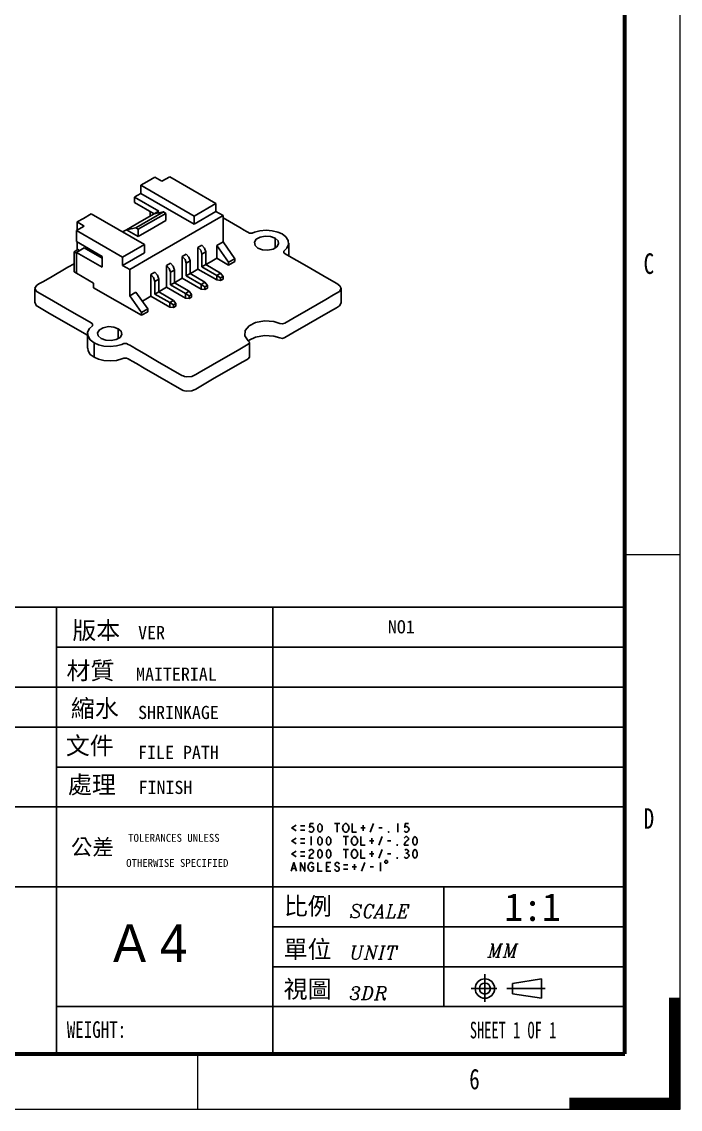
# Model space of a CAD drawing. Extents: x 55 to 342, y 60 to 260.
# Drawn here: x 282.7 to 342.1, y 59.6 to 157.6 of the extents above; entities that cross this region are included whole.
import ezdxf
from ezdxf.enums import TextEntityAlignment as Align

# ---------------------------------------------------------------- set-up
doc = ezdxf.new("R2010")
doc.units = 0
doc.header["$MEASUREMENT"] = 0
doc.linetypes.add('dashed', pattern=[0])
doc.styles.add('L', font='PMingLiU.ttf')
doc.styles.add('SLDTEXTSTYLE0', font='TXT', dxfattribs={"width": 0.75})
doc.styles.add('SLDTEXTSTYLE1', font='TXT', dxfattribs={"width": 0.6375})

# ---------------------------------------------------------------- blocks, each defined once
blk = doc.blocks.new('ASSORTED_DRAFT5')
at = {"color": 18, "linetype": 'Continuous'}
for p, q in [((296, 9.98988), (297, 9.98988)), ((296, 9.94755), (297, 9.94755)), ((296, 9.90522), (297, 9.90522)), ((296, 9.86289), (297, 9.86289)), ((296, 9.82056), (297, 9.82056)), ((296, 9.77823), (297, 9.77823)), ((296, 9.7359), (297, 9.7359)), ((296, 9.69357), (297, 9.69357)), ((296, 9.65124), (297, 9.65124)), ((296, 9.60891), (297, 9.60891)), ((296, 9.56658), (297, 9.56658)), ((296, 9.52425), (297, 9.52425)), ((296, 9.48192), (297, 9.48192)), ((296, 9.43959), (297, 9.43959)), ((296, 9.39726), (297, 9.39726)), ((296, 9.35493), (297, 9.35493)), ((296, 9.3126), (297, 9.3126)), ((296, 9.27027), (297, 9.27027)), ((296, 9.22794), (297, 9.22794)), ((296, 9.18561), (297, 9.18561)), ((296, 9.14328), (297, 9.14328)), ((296, 9.10095), (297, 9.10095)), ((296, 9.05862), (297, 9.05862)), ((296, 9.01629), (297, 9.01629)), ((296, 8.97396), (297, 8.97396)), ((296, 8.93163), (297, 8.93163)), ((296, 8.8893), (297, 8.8893)), ((296, 8.84697), (297, 8.84697)), ((296, 8.80464), (297, 8.80464)), ((296, 8.76231), (297, 8.76231)), ((296, 8.71998), (297, 8.71998)), ((296, 8.67765), (297, 8.67765)), ((296, 8.63532), (297, 8.63532)), ((296, 8.59299), (297, 8.59299)), ((296, 8.55066), (297, 8.55066)), ((296, 8.50833), (297, 8.50833)), ((296, 8.466), (297, 8.466)), ((296, 8.42367), (297, 8.42367)), ((296, 8.38134), (297, 8.38134)), ((296, 8.33901), (297, 8.33901)), ((296, 8.29668), (297, 8.29668)), ((296, 8.25435), (297, 8.25435)), ((296, 8.21202), (297, 8.21202)), ((296, 8.16969), (297, 8.16969)), ((296, 8.12736), (297, 8.12736)), ((296, 8.08503), (297, 8.08503)), ((296, 8.0427), (297, 8.0427)), ((296, 8.00037), (297, 8.00037)), ((296, 7.95804), (297, 7.95804)), ((296, 7.91571), (297, 7.91571)), ((296, 7.87338), (297, 7.87338)), ((296, 7.83105), (297, 7.83105)), ((296, 7.78872), (297, 7.78872)), ((296, 7.74639), (297, 7.74639)), ((296, 7.70406), (297, 7.70406)), ((296, 7.66173), (297, 7.66173)), ((296, 7.6194), (297, 7.6194)), ((296, 7.57707), (297, 7.57707)), ((296, 7.53474), (297, 7.53474)), ((296, 7.49241), (297, 7.49241)), ((296, 7.45008), (297, 7.45008)), ((296, 7.40775), (297, 7.40775)), ((296, 7.36542), (297, 7.36542)), ((296, 7.32309), (297, 7.32309)), ((296, 7.28076), (297, 7.28076)), ((296, 7.23843), (297, 7.23843)), ((296, 7.1961), (297, 7.1961)), ((296, 7.15377), (297, 7.15377)), ((296, 7.11144), (297, 7.11144)), ((296, 7.06911), (297, 7.06911)), ((296, 7.02678), (297, 7.02678)), ((296, 6.98445), (297, 6.98445)), ((296, 6.94212), (297, 6.94212)), ((296, 6.89979), (297, 6.89979)), ((296, 6.85746), (297, 6.85746)), ((296, 6.81513), (297, 6.81513)), ((296, 6.7728), (297, 6.7728)), ((296, 6.73047), (297, 6.73047)), ((296, 6.68814), (297, 6.68814)), ((296, 6.64581), (297, 6.64581)), ((296, 6.60348), (297, 6.60348)), ((296, 6.56115), (297, 6.56115)), ((296, 6.51882), (297, 6.51882)), ((296, 6.47649), (297, 6.47649)), ((296, 6.43416), (297, 6.43416)), ((296, 6.39183), (297, 6.39183)), ((296, 6.3495), (297, 6.3495)), ((296, 6.30717), (297, 6.30717)), ((296, 6.26484), (297, 6.26484)), ((296, 6.22251), (297, 6.22251)), ((296, 6.18018), (297, 6.18018)), ((296, 6.13785), (297, 6.13785)), ((296, 6.09552), (297, 6.09552)), ((296, 6.05319), (297, 6.05319)), ((296, 6.01086), (297, 6.01086)), ((296, 5.96853), (297, 5.96853)), ((296, 5.9262), (297, 5.9262)), ((296, 5.88387), (297, 5.88387)), ((296, 5.84154), (297, 5.84154)), ((296, 5.79921), (297, 5.79921)), ((296, 5.75688), (297, 5.75688)), ((296, 5.71455), (297, 5.71455)), ((296, 5.67222), (297, 5.67222)), ((296, 5.62989), (297, 5.62989)), ((296, 5.58756), (297, 5.58756)), ((296, 5.54523), (297, 5.54523)), ((296, 5.5029), (297, 5.5029)), ((296, 5.46057), (297, 5.46057)), ((296, 5.41824), (297, 5.41824)), ((296, 5.37591), (297, 5.37591)), ((296, 5.33358), (297, 5.33358)), ((296, 5.29125), (297, 5.29125)), ((296, 5.24892), (297, 5.24892)), ((296, 5.20659), (297, 5.20659)), ((296, 5.16426), (297, 5.16426)), ((296, 5.12193), (297, 5.12193)), ((296, 5.0796), (297, 5.0796)), ((296, 5.03727), (297, 5.03727)), ((296, 4.99494), (297, 4.99494)), ((296, 4.95261), (297, 4.95261)), ((296, 4.91028), (297, 4.91028)), ((296, 4.86795), (297, 4.86795)), ((296, 4.82562), (297, 4.82562)), ((296, 4.78329), (297, 4.78329)), ((296, 4.74096), (297, 4.74096)), ((296, 4.69863), (297, 4.69863)), ((296, 4.6563), (297, 4.6563)), ((296, 4.61397), (297, 4.61397)), ((296, 4.57164), (297, 4.57164)), ((296, 4.52931), (297, 4.52931)), ((296, 4.48698), (297, 4.48698)), ((296, 4.44465), (297, 4.44465)), ((296, 4.40232), (297, 4.40232)), ((296, 4.35999), (297, 4.35999)), ((296, 4.31766), (297, 4.31766)), ((296, 4.27533), (297, 4.27533)), ((296, 4.233), (297, 4.233)), ((296, 4.19067), (297, 4.19067)), ((296, 4.14834), (297, 4.14834)), ((296, 4.10601), (297, 4.10601)), ((296, 4.06368), (297, 4.06368)), ((296, 4.02135), (297, 4.02135)), ((296, 3.97902), (297, 3.97902)), ((296, 3.93669), (297, 3.93669)), ((296, 3.89436), (297, 3.89436)), ((296, 3.85203), (297, 3.85203)), ((296, 3.8097), (297, 3.8097)), ((296, 3.76737), (297, 3.76737)), ((296, 3.72504), (297, 3.72504)), ((296, 3.68271), (297, 3.68271)), ((296, 3.64038), (297, 3.64038)), ((296, 3.59805), (297, 3.59805)), ((296, 3.55572), (297, 3.55572)), ((296, 3.51339), (297, 3.51339)), ((296, 3.47106), (297, 3.47106)), ((296, 3.42873), (297, 3.42873)), ((296, 3.3864), (297, 3.3864)), ((296, 3.34407), (297, 3.34407)), ((296, 3.30174), (297, 3.30174)), ((296, 3.25941), (297, 3.25941)), ((296, 3.21708), (297, 3.21708)), ((296, 3.17475), (297, 3.17475)), ((296, 3.13242), (297, 3.13242)), ((296, 3.09009), (297, 3.09009)), ((296, 3.04776), (297, 3.04776)), ((296, 3.00543), (297, 3.00543)), ((296, 2.9631), (297, 2.9631)), ((296, 2.92077), (297, 2.92077)), ((296, 2.87844), (297, 2.87844)), ((296, 2.83611), (297, 2.83611)), ((296, 2.79378), (297, 2.79378)), ((296, 2.75145), (297, 2.75145)), ((296, 2.70912), (297, 2.70912)), ((296, 2.66679), (297, 2.66679)), ((296, 2.62446), (297, 2.62446)), ((296, 2.58213), (297, 2.58213)), ((296, 2.5398), (297, 2.5398)), ((296, 2.49747), (297, 2.49747)), ((296, 2.45514), (297, 2.45514)), ((296, 2.41281), (297, 2.41281)), ((296, 2.37048), (297, 2.37048)), ((296, 2.32815), (297, 2.32815)), ((296, 2.28582), (297, 2.28582)), ((296, 2.24349), (297, 2.24349)), ((296, 2.20116), (297, 2.20116)), ((296, 2.15883), (297, 2.15883)), ((296, 2.1165), (297, 2.1165)), ((296, 2.07417), (297, 2.07417)), ((296, 2.03184), (297, 2.03184)), ((296, 1.98951), (297, 1.98951)), ((296, 1.94718), (297, 1.94718)), ((296, 1.90485), (297, 1.90485)), ((296, 1.86252), (297, 1.86252)), ((296, 1.82019), (297, 1.82019)), ((296, 1.77786), (297, 1.77786)), ((296, 1.73553), (297, 1.73553)), ((296, 1.6932), (297, 1.6932)), ((296, 1.65087), (297, 1.65087)), ((296, 1.60854), (297, 1.60854)), ((296, 1.56621), (297, 1.56621)), ((296, 1.52388), (297, 1.52388)), ((296, 1.48155), (297, 1.48155)), ((296, 1.43922), (297, 1.43922)), ((296, 1.39689), (297, 1.39689)), ((296, 1.35456), (297, 1.35456)), ((296, 1.31223), (297, 1.31223)), ((296, 1.2699), (297, 1.2699)), ((296, 1.22757), (297, 1.22757)), ((296, 1.18524), (297, 1.18524)), ((296, 1.14291), (297, 1.14291)), ((296, 1.10058), (297, 1.10058)), ((296, 1.05825), (297, 1.05825)), ((296, 1.01592), (297, 1.01592)), ((287, 0.97359), (297, 0.97359)), ((287, 0.93126), (297, 0.93126)), ((287, 0.88893), (297, 0.88893)), ((287, 0.8466), (297, 0.8466)), ((287, 0.80427), (297, 0.80427)), ((287, 0.76194), (297, 0.76194)), ((287, 0.71961), (297, 0.71961)), ((287, 0.67728), (297, 0.67728)), ((287, 0.63495), (297, 0.63495)), ((287, 0.59262), (297, 0.59262)), ((287, 0.55029), (297, 0.55029)), ((287, 0.50796), (297, 0.50796)), ((287, 0.46563), (297, 0.46563)), ((287, 0.4233), (297, 0.4233)), ((287, 0.38097), (297, 0.38097)), ((287, 0.33864), (297, 0.33864)), ((287, 0.29631), (297, 0.29631)), ((287, 0.25398), (297, 0.25398)), ((287, 0.21165), (297, 0.21165)), ((287, 0.16932), (297, 0.16932)), ((287, 0.12699), (297, 0.12699)), ((287, 0.08466), (297, 0.08466)), ((287, 0.04233), (297, 0.04233)), ((287, 0), (297, 0))]:
    blk.add_line(p, q, dxfattribs=at)

msp = doc.modelspace()

# ---------------------------------------------------------------- linework, layer by layer
at = {"color": 18, "linetype": 'dashed', "lineweight": 5, "ltscale": 1.75}
for p, q in [((342.101, 59.595), (342.101, 259.595)), ((55.101, 59.595), (342.101, 59.595))]:
    msp.add_line(p, q, dxfattribs=at)
at = {"color": 7, "linetype": 'Continuous', "lineweight": 60}
for p, q in [((337.101, 64.595), (337.101, 254.595)), ((60.101, 64.595), (337.101, 64.595))]:
    msp.add_line(p, q, dxfattribs=at)
for p, q in [((294.002, 143.18), (293.442, 142.857)), ((294.714, 143.592), (294.002, 143.18)), ((295.351, 143.224), (294.714, 143.592)), ((296.058, 143.633), (295.351, 143.224)), ((296.058, 143.633), (300.23, 141.224)), ((293.442, 142.122), (293.125, 141.939)), ((293.442, 142.857), (293.442, 142.445)), ((293.442, 142.857), (298.25, 140.081)), ((293.442, 142.445), (293.442, 142.122)), ((293.442, 142.122), (298.25, 139.346)), ((293.125, 141.939), (292.876, 141.796)), ((295.068, 140.53), (292.876, 141.796)), ((292.876, 141.306), (292.876, 141.796)), ((294.644, 140.285), (292.876, 141.306)), ((300.23, 141.224), (298.25, 140.081)), ((300.23, 140.489), (300.23, 141.224)), ((288.987, 140.285), (288.274, 139.873)), ((288.987, 140.285), (293.795, 137.509)), ((295.499, 140.452), (293.01, 139.015)), ((293.556, 139.657), (294.651, 140.289)), ((294.29, 140.489), (294.29, 140.081)), ((295.711, 140.33), (294.318, 139.525)), ((294.651, 140.289), (295.499, 140.452)), ((294.651, 140.289), (294.884, 140.424)), ((294.884, 140.424), (295.068, 140.53)), ((295.499, 140.452), (295.711, 140.33)), ((295.711, 140.042), (295.711, 140.33)), ((298.25, 139.346), (300.23, 140.489)), ((300.23, 140.489), (300.866, 140.122)), ((288.35, 139.183), (287.643, 138.774)), ((288.274, 139.873), (287.714, 139.55)), ((287.714, 139.55), (287.714, 138.815)), ((287.714, 139.55), (288.35, 139.183)), ((292.162, 138.852), (293.556, 139.657)), ((294.318, 139.525), (293.222, 138.893)), ((294.616, 139.044), (295.711, 139.677)), ((295.711, 139.677), (295.711, 140.042)), ((298.25, 140.081), (298.25, 139.346)), ((300.866, 140.122), (298.886, 138.979)), ((300.866, 139.08), (300.866, 140.122)), ((302.377, 139.045), (300.87, 139.915)), ((287.643, 138.774), (287.643, 137.795)), ((287.643, 138.774), (291.815, 136.366)), ((291.815, 138.652), (291.978, 138.746)), ((291.978, 138.746), (292.162, 138.852)), ((293.01, 139.015), (292.162, 138.852)), ((292.162, 138.852), (293.222, 138.24)), ((293.01, 139.015), (293.222, 138.893)), ((293.222, 138.24), (294.616, 139.044)), ((293.222, 138.893), (293.222, 138.527)), ((293.222, 138.527), (293.222, 138.24)), ((298.886, 138.979), (296.392, 137.538)), ((300.866, 137.754), (300.866, 139.08)), ((302.761, 138.824), (302.377, 139.045)), ((302.976, 138.7), (302.761, 138.824)), ((303.112, 138.621), (302.976, 138.7)), ((303.264, 138.548), (303.112, 138.621)), ((303.504, 138.545), (303.264, 138.548)), ((303.709, 138.623), (303.504, 138.545)), ((304.192, 138.754), (303.709, 138.623)), ((304.205, 138.19), (303.859, 137.99)), ((304.746, 138.806), (304.192, 138.754)), ((304.667, 138.283), (304.205, 138.19)), ((305.154, 138.251), (304.667, 138.283)), ((305.311, 138.767), (304.746, 138.806)), ((305.568, 138.101), (305.154, 138.251)), ((305.806, 138.647), (305.311, 138.767)), ((306.205, 138.468), (305.806, 138.647)), ((306.539, 138.212), (306.205, 138.468)), ((306.747, 137.892), (306.539, 138.212)), ((289.977, 136.447), (287.643, 137.795)), ((288.35, 137.223), (287.643, 136.815)), ((287.714, 137.754), (287.714, 137.019)), ((289.977, 136.284), (288.35, 137.223)), ((293.795, 137.509), (291.815, 136.366)), ((293.795, 136.774), (293.795, 137.509)), ((296.392, 137.538), (294.432, 136.407)), ((298.603, 137.264), (298.957, 137.468)), ((298.603, 135.304), (298.603, 137.264)), ((298.853, 137), (298.603, 137.264)), ((298.957, 137.468), (299.207, 137.204)), ((299.207, 137.204), (299.31, 136.856)), ((300.301, 137.427), (300.866, 137.754)), ((300.301, 136.924), (300.301, 137.427)), ((301.361, 135.917), (300.301, 137.427)), ((300.866, 137.754), (301.927, 136.243)), ((303.859, 137.99), (303.698, 137.723)), ((303.698, 137.723), (303.752, 137.442)), ((303.752, 137.442), (304.013, 137.203)), ((304.013, 137.203), (304.427, 137.052)), ((305.376, 137.114), (305.722, 137.314)), ((305.568, 137.203), (305.568, 138.101)), ((305.829, 137.862), (305.568, 138.101)), ((305.722, 137.314), (305.884, 137.581)), ((305.884, 137.581), (305.829, 137.862)), ((306.619, 137.183), (306.779, 137.527)), ((306.779, 137.527), (306.747, 137.892)), ((306.791, 136.497), (306.791, 137.652)), ((287.431, 136.856), (287.785, 137.06)), ((287.431, 136.856), (287.643, 136.733)), ((287.431, 136.856), (287.431, 135.059)), ((287.643, 136.815), (289.977, 135.468)), ((287.643, 136.815), (287.643, 134.937)), ((287.785, 137.06), (287.926, 136.978)), ((289.977, 136.447), (289.977, 135.468)), ((291.815, 135.631), (293.795, 136.774)), ((291.815, 136.366), (291.815, 135.631)), ((294.432, 136.407), (292.452, 135.264)), ((297.19, 136.448), (297.543, 136.652)), ((297.19, 134.488), (297.19, 136.448)), ((297.44, 136.184), (297.19, 136.448)), ((297.543, 136.652), (297.793, 136.388)), ((297.793, 136.388), (297.897, 136.04)), ((298.957, 136.651), (298.853, 137)), ((299.31, 136.856), (298.957, 136.651)), ((298.957, 136.651), (298.957, 135.508)), ((299.31, 135.713), (299.31, 136.856)), ((299.709, 135.943), (300.301, 136.284)), ((300.301, 136.284), (300.301, 136.924)), ((300.301, 136.284), (301.361, 135.672)), ((301.927, 136.243), (301.361, 135.917)), ((301.927, 135.998), (301.927, 136.243)), ((304.427, 137.052), (304.914, 137.021)), ((304.914, 137.021), (305.376, 137.114)), ((306.35, 136.762), (306.357, 136.931)), ((306.476, 136.679), (306.35, 136.762)), ((306.357, 136.931), (306.619, 137.183)), ((306.617, 136.597), (306.476, 136.679)), ((308.419, 135.557), (306.617, 136.597)), ((286.873, 135.472), (285.297, 134.562)), ((287.432, 135.794), (286.873, 135.472)), ((292.452, 135.264), (291.815, 135.631)), ((292.452, 135.264), (292.452, 133.938)), ((295.775, 135.631), (296.128, 135.835)), ((295.775, 133.671), (295.775, 135.631)), ((296.025, 135.367), (295.775, 135.631)), ((296.128, 135.018), (296.025, 135.367)), ((296.128, 135.835), (296.378, 135.571)), ((296.378, 135.571), (296.482, 135.222)), ((297.543, 135.835), (297.44, 136.184)), ((297.897, 136.04), (297.543, 135.835)), ((297.543, 135.835), (297.543, 134.692)), ((297.897, 134.896), (297.897, 136.04)), ((298.137, 135.035), (298.603, 135.304)), ((298.603, 135.304), (300.3, 134.324)), ((299.31, 135.713), (298.957, 135.508)), ((298.957, 135.508), (300.3, 134.733)), ((299.31, 135.713), (299.709, 135.943)), ((299.31, 135.713), (300.654, 134.937)), ((301.361, 135.672), (301.927, 135.998)), ((301.361, 135.809), (301.361, 135.917)), ((301.361, 135.672), (301.361, 135.809)), ((310.221, 134.516), (308.419, 135.557)), ((285.297, 134.562), (284.603, 134.162)), ((287.431, 135.059), (287.643, 134.937)), ((289.199, 134.039), (287.643, 134.937)), ((294.361, 134.815), (294.715, 135.019)), ((294.361, 132.855), (294.361, 134.815)), ((294.611, 134.551), (294.361, 134.815)), ((294.715, 134.202), (294.611, 134.551)), ((294.715, 135.019), (294.965, 134.755)), ((295.068, 134.406), (294.715, 134.202)), ((294.965, 134.755), (295.068, 134.406)), ((295.068, 133.263), (295.068, 134.406)), ((296.482, 135.222), (296.128, 135.018)), ((296.128, 135.018), (296.128, 133.875)), ((296.482, 134.079), (296.482, 135.222)), ((296.723, 134.218), (297.19, 134.488)), ((297.19, 134.488), (298.887, 133.508)), ((297.897, 134.896), (297.543, 134.692)), ((297.543, 134.692), (298.887, 133.917)), ((297.897, 134.896), (298.137, 135.035)), ((297.897, 134.896), (299.24, 134.121)), ((300.3, 134.733), (300.654, 134.937)), ((300.3, 134.324), (300.3, 134.733)), ((300.3, 134.733), (300.654, 134.529)), ((300.3, 134.324), (300.654, 134.284)), ((300.866, 134.651), (300.654, 134.937)), ((300.866, 134.651), (300.654, 134.529)), ((300.654, 134.529), (300.654, 134.284)), ((300.654, 134.284), (300.866, 134.406)), ((300.866, 134.406), (300.866, 134.651)), ((311.122, 133.996), (310.221, 134.516)), ((283.909, 133.569), (283.909, 132.263)), ((284.074, 133.85), (283.91, 133.595)), ((283.91, 133.595), (284.027, 133.327)), ((284.027, 133.327), (284.317, 133.142)), ((284.331, 134.004), (284.074, 133.85)), ((284.603, 134.162), (284.331, 134.004)), ((289.199, 134.039), (289.199, 133.631)), ((289.199, 133.631), (293.512, 131.14)), ((292.452, 133.938), (292.452, 132.896)), ((294.715, 134.202), (294.715, 133.059)), ((295.068, 133.263), (295.308, 133.402)), ((295.308, 133.402), (295.775, 133.671)), ((295.775, 133.671), (297.472, 132.691)), ((296.482, 134.079), (296.128, 133.875)), ((296.128, 133.875), (297.472, 133.1)), ((296.482, 134.079), (296.723, 134.218)), ((296.482, 134.079), (297.825, 133.304)), ((297.472, 133.1), (297.825, 133.304)), ((298.037, 133.018), (297.825, 133.304)), ((298.887, 133.917), (299.24, 134.121)), ((298.887, 133.508), (298.887, 133.917)), ((298.887, 133.917), (299.24, 133.713)), ((298.887, 133.508), (299.24, 133.468)), ((299.453, 133.835), (299.24, 134.121)), ((299.453, 133.835), (299.24, 133.713)), ((299.24, 133.713), (299.24, 133.468)), ((299.24, 133.468), (299.453, 133.59)), ((299.453, 133.59), (299.453, 133.835)), ((311.108, 133.134), (311.365, 133.288)), ((311.412, 133.811), (311.122, 133.996)), ((311.365, 133.288), (311.529, 133.543)), ((311.529, 133.543), (311.412, 133.811)), ((311.53, 132.263), (311.53, 133.569)), ((284.317, 133.142), (285.218, 132.622)), ((285.218, 132.622), (287.02, 131.582)), ((292.452, 132.896), (293.017, 133.222)), ((293.512, 131.385), (292.452, 132.896)), ((293.017, 133.222), (294.078, 131.712)), ((293.589, 132.409), (293.77, 132.514)), ((293.77, 132.514), (294.361, 132.855)), ((294.361, 132.855), (296.058, 131.875)), ((295.068, 133.263), (294.715, 133.059)), ((294.715, 133.059), (296.058, 132.283)), ((295.068, 133.263), (296.412, 132.488)), ((296.058, 132.283), (296.412, 132.488)), ((296.624, 132.202), (296.412, 132.488)), ((297.472, 132.691), (297.472, 133.1)), ((297.472, 133.1), (297.825, 132.895)), ((297.472, 132.691), (297.825, 132.65)), ((298.037, 133.018), (297.825, 132.895)), ((297.825, 132.895), (297.825, 132.65)), ((297.825, 132.65), (298.037, 132.773)), ((298.037, 132.773), (298.037, 133.018)), ((308.566, 131.666), (310.142, 132.577)), ((310.142, 132.577), (310.836, 132.977)), ((310.836, 132.977), (311.108, 133.134)), ((283.92, 132.266), (284.027, 132.021)), ((284.027, 132.021), (284.317, 131.836)), ((284.317, 131.836), (285.218, 131.316)), ((287.02, 131.582), (288.822, 130.541)), ((294.078, 131.712), (293.512, 131.385)), ((293.512, 131.14), (294.078, 131.467)), ((293.512, 131.277), (293.512, 131.385)), ((294.078, 131.467), (294.078, 131.712)), ((296.058, 131.875), (296.058, 132.283)), ((296.058, 132.283), (296.412, 132.079)), ((296.058, 131.875), (296.412, 131.834)), ((296.624, 132.202), (296.412, 132.079)), ((296.412, 132.079), (296.412, 131.834)), ((296.412, 131.834), (296.624, 131.957)), ((296.624, 131.957), (296.624, 132.202)), ((307.158, 130.854), (308.566, 131.666)), ((310.142, 131.27), (310.836, 131.671)), ((310.836, 131.671), (311.108, 131.828)), ((311.108, 131.828), (311.365, 131.982)), ((311.365, 131.982), (311.519, 132.26)), ((285.218, 131.316), (288.641, 129.339)), ((288.822, 130.541), (288.964, 130.46)), ((288.964, 130.46), (289.089, 130.377)), ((289.089, 130.377), (289.082, 130.207)), ((293.512, 131.14), (293.512, 131.277)), ((303.216, 130.199), (303.808, 130.493)), ((303.808, 130.493), (304.614, 130.637)), ((304.614, 130.637), (305.454, 130.576)), ((305.454, 130.576), (305.981, 130.415)), ((305.981, 130.415), (306.235, 130.369)), ((306.235, 130.369), (306.454, 130.447)), ((306.454, 130.447), (307.158, 130.854)), ((307.158, 129.547), (308.566, 130.36)), ((308.566, 130.36), (310.142, 131.27)), ((288.649, 129.487), (288.649, 128.18)), ((288.82, 129.955), (288.66, 129.612)), ((288.66, 129.612), (288.692, 129.247)), ((289.082, 130.207), (288.82, 129.955)), ((289.717, 129.825), (289.555, 129.558)), ((289.555, 129.558), (289.61, 129.277)), ((290.063, 130.025), (289.717, 129.825)), ((290.525, 130.118), (290.063, 130.025)), ((291.012, 130.086), (290.525, 130.118)), ((291.426, 129.936), (291.012, 130.086)), ((291.687, 129.697), (291.426, 129.936)), ((291.426, 129.038), (291.426, 129.936)), ((291.58, 129.149), (291.742, 129.416)), ((291.742, 129.416), (291.687, 129.697)), ((302.823, 129.279), (302.853, 129.773)), ((302.853, 129.773), (303.216, 130.199)), ((306.454, 129.141), (307.158, 129.547)), ((288.692, 129.247), (288.9, 128.926)), ((288.9, 128.926), (289.234, 128.67)), ((289.234, 128.67), (289.634, 128.492)), ((289.234, 128.67), (289.234, 127.364)), ((289.61, 129.277), (289.871, 129.038)), ((289.634, 128.492), (290.129, 128.372)), ((289.871, 129.038), (290.285, 128.887)), ((290.285, 128.887), (290.772, 128.856)), ((290.693, 128.332), (291.247, 128.385)), ((290.772, 128.856), (291.234, 128.949)), ((291.234, 128.949), (291.58, 129.149)), ((291.247, 128.385), (291.731, 128.516)), ((291.731, 128.516), (291.935, 128.594)), ((291.935, 128.594), (292.175, 128.591)), ((292.175, 128.591), (292.327, 128.518)), ((292.327, 128.518), (292.464, 128.439)), ((292.464, 128.439), (292.678, 128.315)), ((302.378, 128.094), (302.989, 128.447)), ((303.129, 128.845), (302.823, 129.279)), ((302.989, 128.447), (303.142, 128.535)), ((303.237, 128.753), (303.129, 128.845)), ((303.142, 128.535), (303.255, 128.633)), ((303.154, 128.82), (303.216, 128.892)), ((303.216, 128.892), (303.808, 129.186)), ((303.255, 128.633), (303.237, 128.753)), ((303.266, 127.372), (303.266, 128.678)), ((303.808, 129.186), (304.614, 129.331)), ((304.614, 129.331), (305.454, 129.27)), ((305.454, 129.27), (305.981, 129.108)), ((305.981, 129.108), (306.235, 129.063)), ((306.235, 129.063), (306.454, 129.141)), ((288.671, 128.181), (288.692, 127.94)), ((288.692, 127.94), (288.9, 127.62)), ((288.9, 127.62), (289.234, 127.364)), ((290.129, 128.372), (290.693, 128.332)), ((292.678, 128.315), (293.062, 128.093)), ((293.062, 128.093), (293.747, 127.698)), ((293.747, 127.698), (294.97, 126.992)), ((299.931, 126.681), (302.378, 128.094)), ((289.234, 127.364), (289.634, 127.186)), ((289.634, 127.186), (290.129, 127.065)), ((290.129, 127.065), (290.693, 127.026)), ((290.693, 127.026), (291.247, 127.079)), ((291.247, 127.079), (291.731, 127.209)), ((291.731, 127.209), (291.935, 127.287)), ((291.935, 127.287), (292.175, 127.284)), ((292.175, 127.284), (292.327, 127.211)), ((292.327, 127.211), (292.464, 127.133)), ((292.464, 127.133), (292.678, 127.009)), ((292.678, 127.009), (293.062, 126.787)), ((293.062, 126.787), (293.747, 126.392)), ((294.97, 126.992), (297.154, 125.731)), ((298.708, 125.975), (299.931, 126.681)), ((299.931, 125.375), (302.378, 126.787)), ((302.378, 126.787), (302.989, 127.141)), ((302.989, 127.141), (303.142, 127.229)), ((303.142, 127.229), (303.25, 127.362)), ((293.747, 126.392), (294.97, 125.686)), ((294.97, 125.686), (297.154, 124.425)), ((297.154, 125.731), (297.269, 125.676)), ((297.269, 125.676), (297.407, 125.632)), ((297.407, 125.632), (297.565, 125.604)), ((297.565, 125.604), (298.054, 125.638)), ((298.054, 125.638), (298.403, 125.799)), ((298.403, 125.799), (298.708, 125.975)), ((298.054, 124.332), (298.403, 124.492)), ((298.403, 124.492), (298.708, 124.669)), ((298.708, 124.669), (299.931, 125.375)), ((297.154, 124.425), (297.269, 124.37)), ((297.269, 124.37), (297.407, 124.326)), ((297.407, 124.326), (297.565, 124.298)), ((297.565, 124.298), (298.054, 124.332)), ((324.481, 71.76), (324.481, 69.27)), ((326.985, 70.934), (329.577, 71.35)), ((326.985, 70.934), (326.985, 70.01)), ((329.577, 71.35), (329.577, 69.591)), ((323.251, 70.472), (325.574, 70.472)), ((326.471, 70.472), (329.91, 70.472)), ((326.985, 70.01), (329.577, 69.594))]:
    msp.add_line(p, q)
at = {"color": 7, "linetype": 'Continuous', "lineweight": 0}
for p, q in [((337.101, 109.595), (342.101, 109.595)), ((298.601, 59.595), (298.601, 64.595))]:
    msp.add_line(p, q, dxfattribs=at)
at = {"color": 7}
for p, q in [((337.101, 104.826), (229.297, 104.826)), ((285.839, 64.595), (285.839, 104.826)), ((305.372, 79.639), (305.372, 104.826)), ((337.101, 101.228), (285.839, 101.228)), ((285.839, 97.63), (229.297, 97.63)), ((337.101, 97.63), (285.839, 97.63)), ((285.839, 94.032), (229.297, 94.032)), ((337.101, 94.032), (285.839, 94.032)), ((337.101, 90.434), (285.839, 90.434)), ((301.774, 86.835), (229.297, 86.835)), ((337.101, 86.835), (287.465, 86.835)), ((337.101, 79.639), (229.297, 79.639)), ((305.372, 76.041), (305.372, 79.639)), ((320.792, 68.845), (320.792, 79.639)), ((337.101, 76.041), (305.372, 76.041)), ((305.372, 72.443), (305.372, 76.041)), ((337.101, 72.443), (305.372, 72.443)), ((305.372, 64.595), (305.372, 72.443)), ((332.101, 68.845), (285.839, 68.845)), ((285.839, 68.845), (337.101, 68.845))]:
    msp.add_line(p, q, dxfattribs=at)
at = {"color": 3, "linetype": 'Continuous'}
for p, q in [((310.916, 85.333), (311.403, 85.333)), ((311.16, 85.333), (311.16, 84.553)), ((314.133, 84.553), (314.426, 85.333)), ((316.62, 85.333), (316.62, 84.553)), ((307.845, 85.138), (308.235, 85.138)), ((307.845, 84.748), (308.235, 84.748)), ((313.305, 84.943), (313.695, 84.943)), ((313.5, 85.203), (313.5, 84.683)), ((314.913, 84.943), (315.206, 84.943)), ((307.845, 83.968), (308.235, 83.968)), ((307.845, 83.578), (308.235, 83.578)), ((308.82, 84.163), (308.82, 83.383)), ((311.696, 84.163), (312.183, 84.163)), ((311.94, 84.163), (311.94, 83.383)), ((314.085, 83.773), (314.475, 83.773)), ((314.28, 84.033), (314.28, 83.513)), ((314.913, 83.383), (315.206, 84.163)), ((315.693, 83.773), (315.986, 83.773)), ((307.845, 82.798), (308.235, 82.798)), ((307.845, 82.408), (308.235, 82.408)), ((311.696, 82.993), (312.183, 82.993)), ((311.94, 82.993), (311.94, 82.213)), ((314.085, 82.603), (314.475, 82.603)), ((314.28, 82.863), (314.28, 82.343)), ((314.913, 82.213), (315.206, 82.993)), ((315.693, 82.603), (315.986, 82.603)), ((317.351, 82.668), (317.448, 82.668)), ((310.185, 81.433), (310.428, 81.433)), ((311.745, 81.628), (312.135, 81.628)), ((312.525, 81.433), (312.915, 81.433)), ((312.72, 81.693), (312.72, 81.173)), ((313.353, 81.043), (313.646, 81.823)), ((314.133, 81.433), (314.426, 81.433)), ((315.06, 81.823), (315.06, 81.043)), ((307.113, 81.303), (307.406, 81.303)), ((311.745, 81.238), (312.135, 81.238))]:
    msp.add_line(p, q, dxfattribs=at)
for points in [[(309.015, 85.333), (308.722, 85.333), (308.673, 85.008), (308.771, 85.073), (308.868, 85.073), (308.966, 85.008), (309.015, 84.943), (309.063, 84.813), (309.015, 84.683), (308.966, 84.618), (308.868, 84.553), (308.771, 84.553), (308.673, 84.618), (308.625, 84.683)], [(309.6, 84.553), (309.502, 84.618), (309.453, 84.683), (309.405, 84.813), (309.405, 85.073), (309.453, 85.203), (309.502, 85.268), (309.6, 85.333), (309.697, 85.268), (309.746, 85.203), (309.795, 85.073), (309.795, 84.813), (309.746, 84.683), (309.697, 84.618), (309.6, 84.553)], [(312.135, 84.683), (312.086, 84.618), (311.988, 84.553), (311.891, 84.553), (311.793, 84.618), (311.745, 84.683), (311.696, 84.748), (311.647, 84.943), (311.696, 85.138), (311.745, 85.203), (311.793, 85.268), (311.891, 85.333), (311.988, 85.333), (312.086, 85.268), (312.135, 85.203), (312.183, 85.138), (312.232, 84.943), (312.183, 84.748), (312.135, 84.683)], [(312.525, 85.333), (312.525, 84.553), (312.915, 84.553)], [(317.595, 85.333), (317.302, 85.333), (317.253, 85.008), (317.351, 85.073), (317.448, 85.073), (317.546, 85.008), (317.595, 84.943), (317.643, 84.813), (317.595, 84.683), (317.546, 84.618), (317.448, 84.553), (317.351, 84.553), (317.253, 84.618), (317.205, 84.683)], [(307.455, 85.203), (307.065, 84.943), (307.455, 84.683)], [(315.84, 84.553), (315.791, 84.553), (315.791, 84.618), (315.84, 84.553)], [(307.455, 84.033), (307.065, 83.773), (307.455, 83.513)], [(309.6, 83.383), (309.502, 83.448), (309.453, 83.513), (309.405, 83.643), (309.405, 83.903), (309.453, 84.033), (309.502, 84.098), (309.6, 84.163), (309.697, 84.098), (309.746, 84.033), (309.795, 83.903), (309.795, 83.643), (309.746, 83.513), (309.697, 83.448), (309.6, 83.383)], [(310.38, 83.383), (310.282, 83.448), (310.233, 83.513), (310.185, 83.643), (310.185, 83.903), (310.233, 84.033), (310.282, 84.098), (310.38, 84.163), (310.477, 84.098), (310.526, 84.033), (310.575, 83.903), (310.575, 83.643), (310.526, 83.513), (310.477, 83.448), (310.38, 83.383)], [(312.915, 83.513), (312.866, 83.448), (312.768, 83.383), (312.671, 83.383), (312.573, 83.448), (312.525, 83.513), (312.476, 83.578), (312.427, 83.773), (312.476, 83.968), (312.525, 84.033), (312.573, 84.098), (312.671, 84.163), (312.768, 84.163), (312.866, 84.098), (312.915, 84.033), (312.963, 83.968), (313.012, 83.773), (312.963, 83.578), (312.915, 83.513)], [(313.305, 84.163), (313.305, 83.383), (313.695, 83.383)], [(316.62, 83.383), (316.571, 83.383), (316.571, 83.448), (316.62, 83.383)], [(317.205, 84.033), (317.253, 84.098), (317.351, 84.163), (317.448, 84.163), (317.546, 84.098), (317.595, 84.033), (317.595, 83.903), (317.546, 83.838), (317.448, 83.773), (317.351, 83.708), (317.253, 83.578), (317.205, 83.383), (317.595, 83.383)], [(318.18, 83.383), (318.082, 83.448), (318.033, 83.513), (317.985, 83.643), (317.985, 83.903), (318.033, 84.033), (318.082, 84.098), (318.18, 84.163), (318.277, 84.098), (318.326, 84.033), (318.375, 83.903), (318.375, 83.643), (318.326, 83.513), (318.277, 83.448), (318.18, 83.383)], [(307.455, 82.863), (307.065, 82.603), (307.455, 82.343)], [(308.625, 82.863), (308.673, 82.928), (308.771, 82.993), (308.868, 82.993), (308.966, 82.928), (309.015, 82.863), (309.015, 82.733), (308.966, 82.668), (308.868, 82.603), (308.771, 82.538), (308.673, 82.408), (308.625, 82.213), (309.015, 82.213)], [(309.6, 82.213), (309.502, 82.278), (309.453, 82.343), (309.405, 82.473), (309.405, 82.733), (309.453, 82.863), (309.502, 82.928), (309.6, 82.993), (309.697, 82.928), (309.746, 82.863), (309.795, 82.733), (309.795, 82.473), (309.746, 82.343), (309.697, 82.278), (309.6, 82.213)], [(310.38, 82.213), (310.282, 82.278), (310.233, 82.343), (310.185, 82.473), (310.185, 82.733), (310.233, 82.863), (310.282, 82.928), (310.38, 82.993), (310.477, 82.928), (310.526, 82.863), (310.575, 82.733), (310.575, 82.473), (310.526, 82.343), (310.477, 82.278), (310.38, 82.213)], [(312.915, 82.343), (312.866, 82.278), (312.768, 82.213), (312.671, 82.213), (312.573, 82.278), (312.525, 82.343), (312.476, 82.408), (312.427, 82.603), (312.476, 82.798), (312.525, 82.863), (312.573, 82.928), (312.671, 82.993), (312.768, 82.993), (312.866, 82.928), (312.915, 82.863), (312.963, 82.798), (313.012, 82.603), (312.963, 82.408), (312.915, 82.343)], [(313.305, 82.993), (313.305, 82.213), (313.695, 82.213)], [(317.253, 82.928), (317.351, 82.993), (317.448, 82.993), (317.546, 82.928), (317.595, 82.863), (317.595, 82.798), (317.546, 82.733), (317.448, 82.668), (317.546, 82.603), (317.595, 82.538), (317.643, 82.473), (317.643, 82.408), (317.595, 82.343), (317.546, 82.278), (317.448, 82.213), (317.351, 82.213), (317.253, 82.278), (317.205, 82.343)], [(318.18, 82.213), (318.082, 82.278), (318.033, 82.343), (317.985, 82.473), (317.985, 82.733), (318.033, 82.863), (318.082, 82.928), (318.18, 82.993), (318.277, 82.928), (318.326, 82.863), (318.375, 82.733), (318.375, 82.473), (318.326, 82.343), (318.277, 82.278), (318.18, 82.213)], [(307.016, 81.043), (307.26, 81.823), (307.503, 81.043)], [(307.845, 81.043), (307.845, 81.823), (308.235, 81.043), (308.235, 81.823)], [(308.82, 81.433), (309.015, 81.433), (309.015, 81.173), (308.966, 81.108), (308.868, 81.043), (308.771, 81.043), (308.673, 81.108), (308.625, 81.173), (308.576, 81.238), (308.527, 81.433), (308.576, 81.628), (308.625, 81.693), (308.673, 81.758), (308.771, 81.823), (308.868, 81.823), (308.966, 81.758), (309.015, 81.693)], [(309.405, 81.823), (309.405, 81.043), (309.795, 81.043)], [(310.575, 81.043), (310.185, 81.043), (310.185, 81.823), (310.575, 81.823)], [(311.355, 81.693), (311.306, 81.758), (311.208, 81.823), (311.111, 81.823), (311.013, 81.758), (310.965, 81.693), (310.965, 81.628), (311.013, 81.563), (311.111, 81.498), (311.208, 81.433), (311.306, 81.368), (311.355, 81.303), (311.355, 81.173), (311.306, 81.108), (311.208, 81.043), (311.111, 81.043), (311.013, 81.108), (310.965, 81.173), (310.916, 81.238)], [(315.45, 81.953), (315.45, 81.823), (315.515, 81.758), (315.645, 81.758), (315.71, 81.823), (315.71, 81.953), (315.645, 82.018), (315.515, 82.018), (315.45, 81.953)], [(316.62, 82.213), (316.571, 82.213), (316.571, 82.278), (316.62, 82.213)]]:
    msp.add_lwpolyline(points, dxfattribs=at)
for radius in [0.877, 0.496]:
    msp.add_circle((324.481, 70.472), radius)

# ---------------------------------------------------------------- block references
at = {"color": 18, "linetype": 'Continuous', "lineweight": -3}
msp.add_blockref('ASSORTED_DRAFT5', (45.101, 59.595), dxfattribs=at)

# ---------------------------------------------------------------- texts
at = {"color": 0, "style": 'L'}
for s, p in [('版本', (289.434, 102.77)), ('比例', (308.513, 77.929)), ('單位', (308.493, 74.051)), ('視圖', (308.493, 70.453))]:
    msp.add_text(s, height=1.5832, dxfattribs=at).set_placement(p, align=Align.MIDDLE)
at = {"color": 0}
for s, height, p in [('VER', 1.1883, (293.211, 101.956)), ('MAITERIAL', 1.1883, (293.026, 98.212)), ('SHRINKAGE', 1.1883, (293.211, 94.76)), ('FILE PATH', 1.1883, (293.211, 91.162)), ('FINISH', 1.1883, (293.251, 88.003)), ('TOLERANCES UNLESS ', 0.71295, (292.314, 83.695)), ('OTHERWISE SPECIFIED ', 0.71295, (292.136, 81.435))]:
    msp.add_text(s, height=height, dxfattribs=at).set_placement(p)
at = {"color": 3}
msp.add_text('NO1', height=1.1883, dxfattribs=at).set_placement((316.95, 103.07), align=Align.MIDDLE)
at = {"color": 0, "style": 'L'}
for s, height, p in [('材質', 1.5832, (286.754, 98.334)), ('縮水', 1.5832, (287.145, 94.935)), ('文件', 1.5832, (286.69, 91.568)), ('處理', 1.5832, (286.881, 88.057)), ('公差', 1.4171, (287.15, 82.509))]:
    msp.add_text(s, height=height, dxfattribs=at).set_placement(p)
at = {"color": 3, "style": 'L'}
msp.add_text('A 4', height=3.4197, dxfattribs=at).set_placement((290.949, 72.853))
at = {"color": 7, "linetype": 'Continuous', "lineweight": 0, "char_height": 1.852, "style": 'SLDTEXTSTYLE0'}
for s, insert, attachment_point in [('C', (338.794, 136.723), 1), ('D', (338.794, 86.723), 1), ('6', (324.018, 63.241), 3)]:
    msp.add_mtext(s, dxfattribs=dict(at, insert=insert, attachment_point=attachment_point))
at = {"insert": (326.23, 79.068), "char_height": 2.5, "width": 6.07947, "attachment_point": 1}
msp.add_mtext('{\\fSimSun|b0|i0|c134|p2;1:1}', dxfattribs=at)
at = {"color": 0, "char_height": 1.18984, "attachment_point": 1}
for s, insert, width in [('{\\Fitalic.shx|c134;SCALE}', (312.268, 78.032), 4.87824), ('{\\Fitalic.shx|c134;UNIT}', (312.303, 74.308), 4.87824), ('{\\Fitalic.shx|c134;3DR}', (312.247, 70.647), 4.8782)]:
    msp.add_mtext(s, dxfattribs=dict(at, insert=insert, width=width))
at = {"color": 3, "insert": (324.73, 74.49), "char_height": 1.18984, "width": 4.8782, "attachment_point": 1}
msp.add_mtext('{\\Fitalic.shx|c134;MM}', dxfattribs=at)
at = {"color": 0, "linetype": 'Continuous', "lineweight": 0, "attachment_point": 1}
for s, insert, char_height, style in [('WEIGHT: ', (286.778, 67.527), 1.4986, 'SLDTEXTSTYLE0'), ('SHEET 1 OF 1', (323.12, 67.477), 1.5, 'SLDTEXTSTYLE1')]:
    msp.add_mtext(s, dxfattribs=dict(at, insert=insert, char_height=char_height, style=style))

doc.saveas('drawing.dxf')
